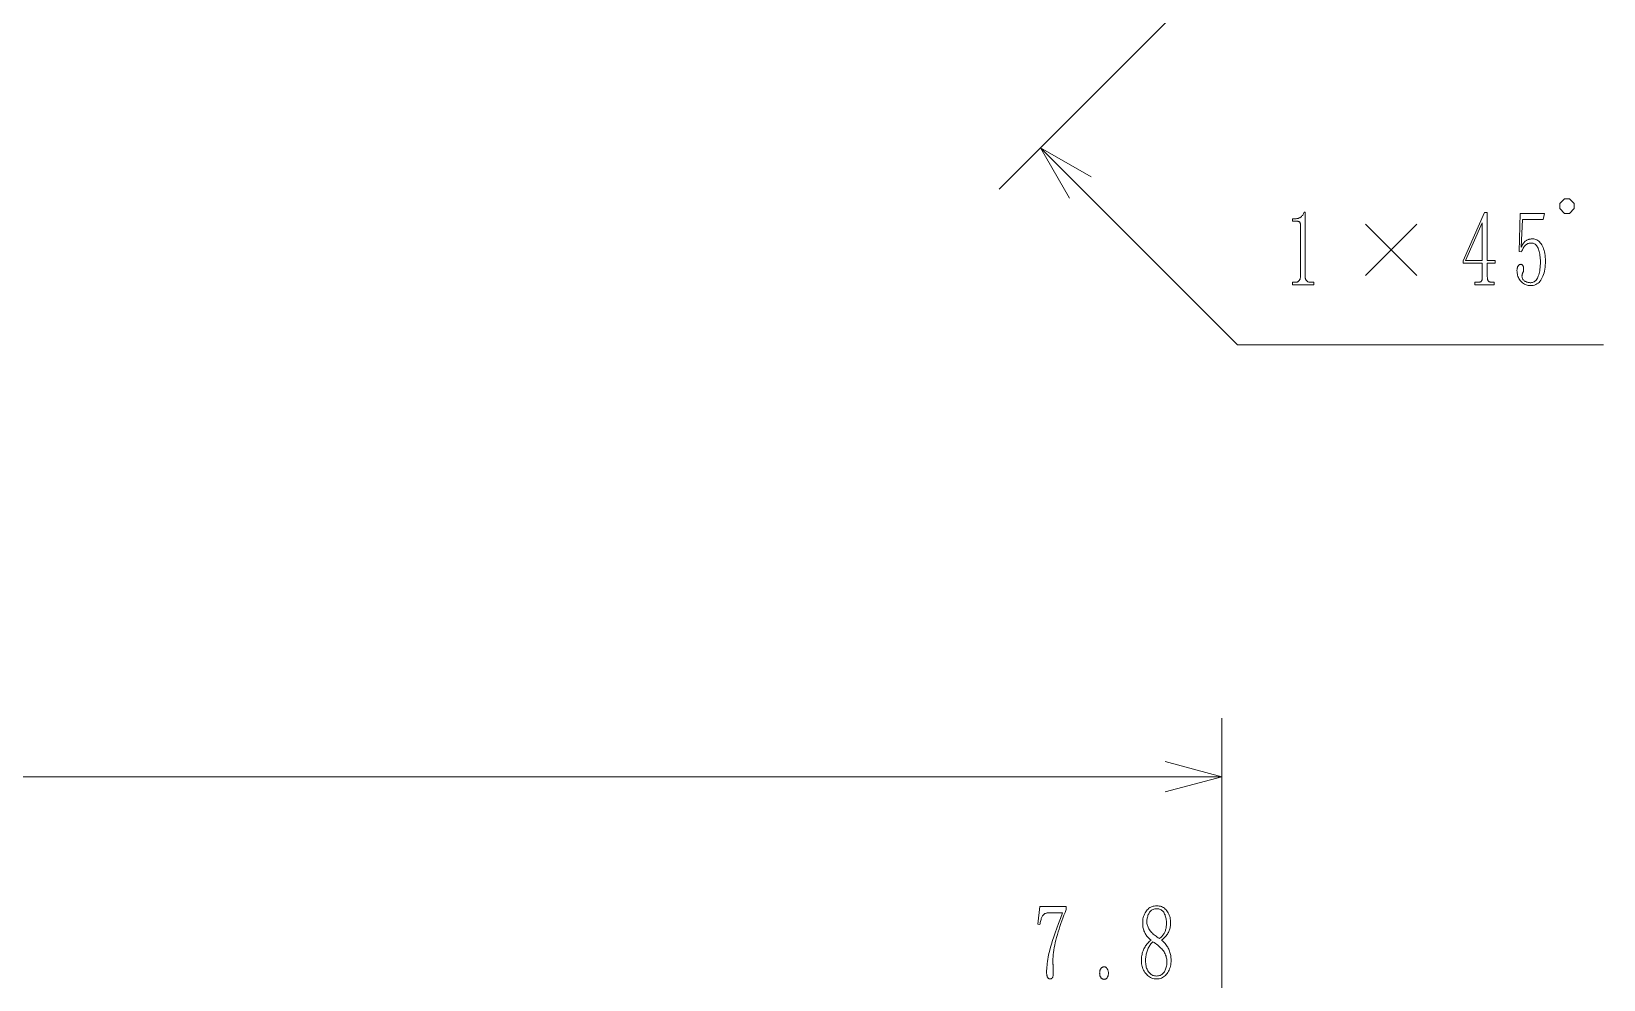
# Model space of a CAD drawing. Extents: x 20 to 415, y 10 to 290.
# Drawn here: x 183.3 to 237.1, y 195.3 to 227.7 of the extents above; entities that cross this region are included whole.
import ezdxf

# ---------------------------------------------------------------- set-up
doc = ezdxf.new("R2010")
doc.units = 0

msp = doc.modelspace()

# ---------------------------------------------------------------- linework, layer by layer
at = {"color": 7, "lineweight": 13, "ltscale": 0.233944}
msp.add_line((223.034, 228.91), (216.417, 222.293), dxfattribs=at)
at = {"color": 7, "lineweight": 13, "ltscale": 0.238521}
msp.add_line((217.831, 223.707), (224.578, 216.961), dxfattribs=at)
at = {"color": 7, "lineweight": 13, "ltscale": 0.312971}
msp.add_line((224.578, 216.961), (237.096, 216.961), dxfattribs=at)
at = {"color": 7, "lineweight": 13}
for p, q in [((224.034, 168.392), (224.034, 204.193)), ((94.034, 202.193), (224.034, 202.193))]:
    msp.add_line(p, q, dxfattribs=at)
for points in [[(219.563, 222.707), (217.831, 223.707), (218.831, 221.975)], [(228.956, 219.336), (230.706, 221.086)], [(228.956, 221.086), (230.706, 219.336)], [(222.102, 201.676), (224.034, 202.193), (222.102, 202.711)]]:
    msp.add_lwpolyline(points, dxfattribs=at)
for points in [[(235.763, 221.461), (235.93, 221.461), (236.096, 221.627), (236.096, 221.794), (235.93, 221.961), (235.763, 221.961), (235.596, 221.794), (235.596, 221.627)], [(226.885, 221.503), (226.885, 219.332), (226.885, 219.31), (226.887, 219.289), (226.889, 219.269), (226.893, 219.25), (226.897, 219.232), (226.903, 219.215), (226.909, 219.2), (226.917, 219.186), (226.925, 219.173), (226.935, 219.161), (226.945, 219.15), (226.957, 219.14), (226.969, 219.131), (226.983, 219.124), (226.997, 219.118), (227.013, 219.113), (227.029, 219.109), (227.047, 219.106), (227.065, 219.104), (227.085, 219.103), (227.185, 219.103), (227.185, 219.018), (226.456, 219.018), (226.456, 219.103), (226.542, 219.103), (226.561, 219.104), (226.579, 219.106), (226.597, 219.109), (226.613, 219.113), (226.627, 219.118), (226.641, 219.124), (226.654, 219.131), (226.665, 219.14), (226.675, 219.15), (226.685, 219.161), (226.693, 219.173), (226.7, 219.186), (226.706, 219.2), (226.712, 219.215), (226.717, 219.232), (226.721, 219.25), (226.724, 219.269), (226.726, 219.289), (226.727, 219.31), (226.727, 219.332), (226.727, 221.061), (226.727, 221.072), (226.727, 221.083), (226.726, 221.093), (226.724, 221.103), (226.722, 221.112), (226.72, 221.121), (226.717, 221.13), (226.714, 221.138), (226.71, 221.146), (226.706, 221.153), (226.701, 221.16), (226.696, 221.166), (226.69, 221.172), (226.683, 221.176), (226.676, 221.18), (226.667, 221.183), (226.659, 221.186), (226.649, 221.188), (226.639, 221.189), (226.627, 221.189), (226.456, 221.189), (226.456, 221.275), (226.542, 221.275), (226.564, 221.275), (226.586, 221.277), (226.607, 221.28), (226.627, 221.284), (226.647, 221.289), (226.666, 221.295), (226.684, 221.303), (226.702, 221.311), (226.719, 221.321), (226.735, 221.332), (226.75, 221.344), (226.765, 221.357), (226.779, 221.371), (226.792, 221.387), (226.804, 221.403), (226.816, 221.421), (226.827, 221.44), (226.837, 221.46), (226.847, 221.481), (226.856, 221.503)], [(233.12, 219.289), (233.121, 219.27), (233.122, 219.251), (233.124, 219.234), (233.126, 219.218), (233.129, 219.203), (233.133, 219.19), (233.138, 219.177), (233.143, 219.166), (233.149, 219.155), (233.156, 219.146), (233.164, 219.138), (233.172, 219.131), (233.181, 219.124), (233.19, 219.119), (233.201, 219.114), (233.212, 219.11), (233.224, 219.107), (233.236, 219.105), (233.249, 219.104), (233.263, 219.103), (233.349, 219.103), (233.349, 219.018), (232.692, 219.018), (232.692, 219.103), (232.806, 219.103), (232.823, 219.104), (232.838, 219.105), (232.852, 219.107), (232.865, 219.11), (232.877, 219.114), (232.888, 219.119), (232.898, 219.124), (232.907, 219.131), (232.914, 219.138), (232.92, 219.146), (232.926, 219.155), (232.931, 219.166), (232.935, 219.177), (232.939, 219.19), (232.942, 219.203), (232.944, 219.218), (232.946, 219.234), (232.948, 219.251), (232.949, 219.27), (232.949, 219.289), (232.949, 219.761), (232.292, 219.761), (232.292, 219.832), (233.02, 221.489), (233.12, 221.489), (233.12, 219.846), (233.392, 219.846), (233.392, 219.761), (233.12, 219.761)], [(232.949, 221.132), (232.377, 219.846), (232.949, 219.846)], [(234.677, 220.589), (234.714, 220.587), (234.749, 220.581), (234.783, 220.57), (234.816, 220.556), (234.847, 220.537), (234.877, 220.515), (234.906, 220.488), (234.933, 220.457), (234.96, 220.421), (234.985, 220.382), (235.008, 220.339), (235.028, 220.294), (235.047, 220.245), (235.062, 220.195), (235.076, 220.141), (235.087, 220.085), (235.095, 220.025), (235.101, 219.964), (235.105, 219.899), (235.106, 219.832), (235.105, 219.756), (235.101, 219.684), (235.094, 219.615), (235.085, 219.549), (235.074, 219.486), (235.06, 219.426), (235.043, 219.369), (235.024, 219.315), (235.002, 219.265), (234.977, 219.218), (234.95, 219.174), (234.921, 219.135), (234.889, 219.101), (234.854, 219.071), (234.817, 219.046), (234.777, 219.026), (234.734, 219.01), (234.689, 218.998), (234.642, 218.991), (234.592, 218.989), (234.555, 218.991), (234.519, 218.995), (234.485, 219.003), (234.451, 219.013), (234.419, 219.027), (234.387, 219.043), (234.356, 219.063), (234.327, 219.085), (234.298, 219.111), (234.27, 219.139), (234.245, 219.17), (234.221, 219.202), (234.201, 219.235), (234.183, 219.269), (234.169, 219.305), (234.156, 219.342), (234.147, 219.381), (234.14, 219.42), (234.136, 219.461), (234.135, 219.503), (234.135, 219.52), (234.136, 219.537), (234.138, 219.553), (234.14, 219.569), (234.144, 219.584), (234.147, 219.599), (234.152, 219.613), (234.157, 219.627), (234.164, 219.64), (234.17, 219.653), (234.178, 219.666), (234.185, 219.677), (234.194, 219.686), (234.202, 219.695), (234.211, 219.702), (234.221, 219.707), (234.231, 219.712), (234.241, 219.715), (234.252, 219.717), (234.263, 219.718), (234.274, 219.717), (234.285, 219.715), (234.294, 219.713), (234.303, 219.709), (234.311, 219.703), (234.319, 219.697), (234.326, 219.69), (234.332, 219.681), (234.337, 219.671), (234.342, 219.661), (234.346, 219.649), (234.349, 219.638), (234.353, 219.628), (234.355, 219.617), (234.358, 219.607), (234.36, 219.597), (234.361, 219.588), (234.362, 219.578), (234.363, 219.569), (234.363, 219.561), (234.363, 219.544), (234.362, 219.528), (234.361, 219.512), (234.359, 219.498), (234.356, 219.484), (234.353, 219.471), (234.349, 219.458), (234.345, 219.446), (234.34, 219.435), (234.335, 219.425), (234.329, 219.415), (234.324, 219.405), (234.32, 219.394), (234.316, 219.384), (234.313, 219.373), (234.311, 219.362), (234.309, 219.351), (234.307, 219.34), (234.306, 219.329), (234.306, 219.318), (234.307, 219.295), (234.31, 219.274), (234.314, 219.254), (234.321, 219.235), (234.329, 219.218), (234.339, 219.201), (234.352, 219.186), (234.365, 219.171), (234.381, 219.158), (234.399, 219.146), (234.418, 219.135), (234.437, 219.126), (234.457, 219.117), (234.477, 219.11), (234.497, 219.103), (234.518, 219.098), (234.539, 219.094), (234.561, 219.091), (234.583, 219.09), (234.606, 219.089), (234.637, 219.091), (234.666, 219.097), (234.694, 219.106), (234.72, 219.119), (234.745, 219.136), (234.769, 219.156), (234.791, 219.18), (234.812, 219.208), (234.831, 219.24), (234.849, 219.275), (234.865, 219.314), (234.88, 219.355), (234.893, 219.4), (234.904, 219.449), (234.913, 219.5), (234.921, 219.554), (234.927, 219.612), (234.931, 219.673), (234.934, 219.736), (234.935, 219.803), (234.934, 219.859), (234.931, 219.913), (234.928, 219.965), (234.922, 220.015), (234.915, 220.062), (234.906, 220.108), (234.896, 220.151), (234.884, 220.192), (234.871, 220.231), (234.856, 220.268), (234.84, 220.302), (234.822, 220.332), (234.803, 220.359), (234.783, 220.382), (234.761, 220.402), (234.739, 220.418), (234.715, 220.43), (234.689, 220.439), (234.663, 220.444), (234.635, 220.446), (234.612, 220.446), (234.59, 220.444), (234.569, 220.441), (234.549, 220.437), (234.529, 220.432), (234.51, 220.426), (234.492, 220.418), (234.475, 220.41), (234.458, 220.4), (234.442, 220.389), (234.426, 220.376), (234.411, 220.361), (234.395, 220.343), (234.38, 220.323), (234.365, 220.3), (234.35, 220.274), (234.335, 220.246), (234.321, 220.215), (234.306, 220.182), (234.292, 220.146), (234.206, 220.161), (234.249, 221.461), (235.077, 221.461), (235.035, 221.246), (234.32, 221.246), (234.277, 220.303), (234.297, 220.342), (234.317, 220.377), (234.337, 220.409), (234.357, 220.438), (234.377, 220.464), (234.397, 220.487), (234.417, 220.506), (234.437, 220.523), (234.457, 220.536), (234.477, 220.546), (234.497, 220.554), (234.517, 220.562), (234.537, 220.568), (234.557, 220.574), (234.577, 220.578), (234.597, 220.582), (234.617, 220.585), (234.637, 220.587), (234.657, 220.589)], [(218.715, 197.648), (218.676, 197.551), (218.638, 197.454), (218.602, 197.358), (218.567, 197.263), (218.533, 197.168), (218.501, 197.073), (218.47, 196.978), (218.441, 196.884), (218.413, 196.791), (218.387, 196.698), (218.362, 196.606), (218.341, 196.517), (218.321, 196.43), (218.305, 196.346), (218.29, 196.264), (218.279, 196.184), (218.27, 196.107), (218.263, 196.033), (218.26, 195.961), (218.258, 195.891), (218.258, 195.879), (218.259, 195.866), (218.259, 195.852), (218.259, 195.837), (218.26, 195.821), (218.261, 195.804), (218.262, 195.786), (218.263, 195.767), (218.264, 195.747), (218.265, 195.726), (218.267, 195.705), (218.268, 195.682), (218.269, 195.659), (218.27, 195.635), (218.271, 195.61), (218.271, 195.585), (218.272, 195.559), (218.272, 195.532), (218.272, 195.505), (218.273, 195.476), (218.272, 195.454), (218.271, 195.434), (218.27, 195.414), (218.268, 195.396), (218.265, 195.38), (218.262, 195.365), (218.259, 195.351), (218.254, 195.339), (218.249, 195.329), (218.244, 195.319), (218.238, 195.311), (218.231, 195.304), (218.224, 195.297), (218.217, 195.292), (218.208, 195.287), (218.199, 195.283), (218.19, 195.28), (218.18, 195.278), (218.169, 195.277), (218.158, 195.276), (218.15, 195.277), (218.141, 195.278), (218.133, 195.281), (218.125, 195.284), (218.117, 195.289), (218.109, 195.294), (218.102, 195.301), (218.094, 195.308), (218.087, 195.317), (218.08, 195.326), (218.073, 195.337), (218.067, 195.35), (218.061, 195.364), (218.057, 195.379), (218.053, 195.396), (218.05, 195.415), (218.047, 195.435), (218.045, 195.457), (218.044, 195.48), (218.044, 195.505), (218.045, 195.561), (218.047, 195.619), (218.052, 195.679), (218.058, 195.743), (218.065, 195.809), (218.075, 195.877), (218.086, 195.948), (218.099, 196.022), (218.113, 196.098), (218.13, 196.176), (218.15, 196.262), (218.175, 196.359), (218.207, 196.467), (218.244, 196.586), (218.287, 196.716), (218.335, 196.857), (218.39, 197.009), (218.45, 197.173), (218.515, 197.348), (218.587, 197.534), (218.087, 197.534), (218.064, 197.533), (218.043, 197.53), (218.023, 197.525), (218.003, 197.518), (217.985, 197.509), (217.968, 197.498), (217.951, 197.485), (217.936, 197.47), (217.922, 197.453), (217.908, 197.434), (217.896, 197.413), (217.884, 197.39), (217.873, 197.365), (217.863, 197.338), (217.853, 197.309), (217.844, 197.278), (217.836, 197.245), (217.828, 197.21), (217.821, 197.173), (217.815, 197.134), (217.744, 197.148), (217.815, 197.748), (218.715, 197.748)], [(222.301, 195.919), (222.3, 195.866), (222.296, 195.814), (222.289, 195.764), (222.279, 195.716), (222.267, 195.669), (222.252, 195.624), (222.235, 195.581), (222.214, 195.54), (222.191, 195.5), (222.165, 195.462), (222.137, 195.427), (222.107, 195.395), (222.076, 195.367), (222.042, 195.343), (222.006, 195.323), (221.969, 195.306), (221.93, 195.293), (221.889, 195.284), (221.846, 195.278), (221.801, 195.276), (221.759, 195.278), (221.718, 195.284), (221.678, 195.293), (221.64, 195.306), (221.603, 195.323), (221.567, 195.343), (221.533, 195.367), (221.499, 195.395), (221.467, 195.427), (221.437, 195.462), (221.408, 195.5), (221.383, 195.539), (221.36, 195.579), (221.341, 195.62), (221.324, 195.662), (221.311, 195.706), (221.3, 195.75), (221.293, 195.796), (221.288, 195.843), (221.287, 195.891), (221.288, 195.939), (221.29, 195.985), (221.295, 196.03), (221.301, 196.074), (221.308, 196.116), (221.318, 196.156), (221.329, 196.196), (221.342, 196.234), (221.356, 196.27), (221.373, 196.305), (221.39, 196.339), (221.41, 196.372), (221.43, 196.404), (221.453, 196.435), (221.476, 196.466), (221.501, 196.495), (221.528, 196.524), (221.555, 196.552), (221.585, 196.579), (221.615, 196.605), (221.588, 196.626), (221.561, 196.647), (221.536, 196.67), (221.513, 196.693), (221.49, 196.718), (221.47, 196.743), (221.45, 196.77), (221.433, 196.797), (221.416, 196.826), (221.401, 196.855), (221.388, 196.885), (221.375, 196.916), (221.365, 196.948), (221.355, 196.981), (221.348, 197.014), (221.341, 197.048), (221.336, 197.083), (221.333, 197.118), (221.33, 197.154), (221.33, 197.191), (221.331, 197.239), (221.335, 197.285), (221.341, 197.33), (221.35, 197.374), (221.362, 197.416), (221.376, 197.456), (221.393, 197.496), (221.412, 197.534), (221.434, 197.57), (221.458, 197.605), (221.485, 197.638), (221.514, 197.667), (221.544, 197.692), (221.577, 197.715), (221.612, 197.734), (221.649, 197.749), (221.687, 197.761), (221.728, 197.77), (221.771, 197.775), (221.815, 197.776), (221.857, 197.775), (221.898, 197.77), (221.936, 197.761), (221.973, 197.749), (222.008, 197.734), (222.042, 197.715), (222.073, 197.692), (222.103, 197.667), (222.132, 197.638), (222.158, 197.605), (222.183, 197.57), (222.205, 197.534), (222.224, 197.496), (222.241, 197.456), (222.255, 197.416), (222.266, 197.374), (222.275, 197.33), (222.282, 197.285), (222.286, 197.239), (222.287, 197.191), (222.286, 197.157), (222.284, 197.123), (222.28, 197.09), (222.274, 197.057), (222.267, 197.025), (222.259, 196.993), (222.248, 196.961), (222.237, 196.93), (222.223, 196.9), (222.208, 196.869), (222.192, 196.84), (222.174, 196.811), (222.154, 196.783), (222.133, 196.755), (222.11, 196.728), (222.086, 196.702), (222.06, 196.677), (222.032, 196.652), (222.003, 196.628), (221.973, 196.605), (222.006, 196.576), (222.037, 196.547), (222.067, 196.517), (222.095, 196.486), (222.121, 196.455), (222.145, 196.423), (222.167, 196.391), (222.187, 196.358), (222.206, 196.325), (222.223, 196.291), (222.237, 196.256), (222.251, 196.221), (222.263, 196.185), (222.273, 196.149), (222.281, 196.112), (222.289, 196.075), (222.294, 196.037), (222.298, 195.998), (222.3, 195.959)], [(222.144, 197.176), (222.143, 197.216), (222.141, 197.254), (222.137, 197.292), (222.131, 197.328), (222.124, 197.364), (222.116, 197.398), (222.105, 197.432), (222.094, 197.464), (222.08, 197.496), (222.065, 197.526), (222.049, 197.555), (222.03, 197.58), (222.01, 197.603), (221.988, 197.622), (221.964, 197.639), (221.938, 197.652), (221.91, 197.663), (221.88, 197.67), (221.849, 197.675), (221.815, 197.676), (221.779, 197.675), (221.745, 197.671), (221.714, 197.664), (221.684, 197.654), (221.656, 197.641), (221.631, 197.625), (221.608, 197.606), (221.587, 197.585), (221.568, 197.561), (221.551, 197.534), (221.536, 197.505), (221.523, 197.476), (221.511, 197.447), (221.501, 197.417), (221.492, 197.387), (221.485, 197.357), (221.48, 197.327), (221.476, 197.296), (221.473, 197.265), (221.473, 197.234), (221.474, 197.202), (221.477, 197.171), (221.483, 197.14), (221.491, 197.109), (221.501, 197.078), (221.514, 197.048), (221.529, 197.017), (221.546, 196.987), (221.565, 196.957), (221.587, 196.926), (221.611, 196.897), (221.636, 196.868), (221.663, 196.84), (221.692, 196.812), (221.723, 196.785), (221.755, 196.759), (221.789, 196.734), (221.825, 196.709), (221.862, 196.685), (221.901, 196.662), (221.926, 196.68), (221.95, 196.698), (221.972, 196.717), (221.993, 196.738), (222.012, 196.759), (222.03, 196.78), (222.046, 196.803), (222.061, 196.827), (222.075, 196.851), (222.087, 196.876), (222.098, 196.903), (222.107, 196.93), (222.116, 196.957), (222.123, 196.986), (222.13, 197.016), (222.135, 197.046), (222.139, 197.077), (222.142, 197.11), (222.143, 197.143)], [(221.43, 195.891), (221.431, 195.846), (221.434, 195.803), (221.439, 195.761), (221.446, 195.722), (221.455, 195.684), (221.466, 195.647), (221.479, 195.613), (221.494, 195.58), (221.511, 195.549), (221.53, 195.519), (221.55, 195.492), (221.573, 195.468), (221.596, 195.446), (221.621, 195.428), (221.648, 195.412), (221.675, 195.399), (221.705, 195.389), (221.735, 195.382), (221.768, 195.378), (221.801, 195.376), (221.837, 195.378), (221.871, 195.382), (221.904, 195.389), (221.934, 195.399), (221.962, 195.412), (221.988, 195.428), (222.012, 195.446), (222.034, 195.468), (222.054, 195.492), (222.073, 195.519), (222.089, 195.549), (222.103, 195.579), (222.116, 195.611), (222.127, 195.645), (222.137, 195.68), (222.145, 195.716), (222.151, 195.754), (222.155, 195.794), (222.157, 195.834), (222.158, 195.876), (222.157, 195.913), (222.153, 195.95), (222.147, 195.987), (222.139, 196.023), (222.128, 196.059), (222.115, 196.094), (222.099, 196.129), (222.081, 196.164), (222.06, 196.199), (222.037, 196.234), (222.011, 196.268), (221.983, 196.301), (221.953, 196.334), (221.92, 196.366), (221.885, 196.398), (221.847, 196.429), (221.807, 196.46), (221.765, 196.49), (221.72, 196.519), (221.673, 196.548), (221.65, 196.524), (221.629, 196.5), (221.608, 196.474), (221.589, 196.447), (221.571, 196.419), (221.553, 196.39), (221.537, 196.36), (221.522, 196.328), (221.507, 196.296), (221.494, 196.262), (221.482, 196.228), (221.471, 196.192), (221.461, 196.157), (221.453, 196.12), (221.446, 196.084), (221.44, 196.046), (221.435, 196.008), (221.432, 195.97), (221.43, 195.93)], [(220.015, 195.262), (220.001, 195.263), (219.988, 195.264), (219.975, 195.267), (219.963, 195.271), (219.951, 195.276), (219.94, 195.283), (219.929, 195.29), (219.919, 195.299), (219.91, 195.308), (219.901, 195.319), (219.893, 195.331), (219.886, 195.344), (219.879, 195.357), (219.874, 195.372), (219.869, 195.387), (219.865, 195.403), (219.862, 195.42), (219.86, 195.438), (219.859, 195.457), (219.858, 195.476), (219.859, 195.496), (219.86, 195.515), (219.862, 195.533), (219.865, 195.55), (219.869, 195.566), (219.874, 195.581), (219.879, 195.595), (219.886, 195.609), (219.893, 195.622), (219.901, 195.634), (219.91, 195.644), (219.919, 195.654), (219.929, 195.663), (219.94, 195.67), (219.951, 195.676), (219.963, 195.682), (219.975, 195.686), (219.988, 195.688), (220.001, 195.69), (220.015, 195.691), (220.027, 195.69), (220.038, 195.688), (220.048, 195.685), (220.059, 195.68), (220.069, 195.675), (220.079, 195.668), (220.088, 195.659), (220.098, 195.65), (220.107, 195.639), (220.115, 195.626), (220.124, 195.613), (220.131, 195.6), (220.137, 195.586), (220.143, 195.572), (220.148, 195.557), (220.151, 195.542), (220.154, 195.526), (220.157, 195.51), (220.158, 195.493), (220.158, 195.476), (220.158, 195.457), (220.157, 195.438), (220.154, 195.42), (220.151, 195.403), (220.148, 195.387), (220.143, 195.372), (220.137, 195.357), (220.131, 195.344), (220.124, 195.331), (220.115, 195.319), (220.107, 195.308), (220.098, 195.299), (220.088, 195.29), (220.079, 195.283), (220.069, 195.276), (220.059, 195.271), (220.048, 195.267), (220.038, 195.264), (220.027, 195.263)]]:
    msp.add_lwpolyline(points, close=True, dxfattribs=at)

doc.saveas('drawing.dxf')
